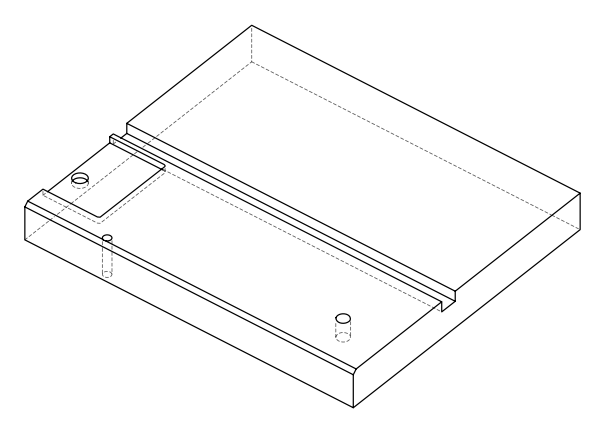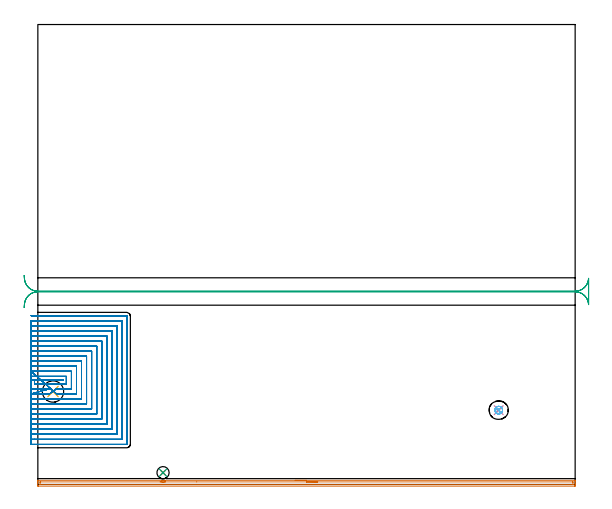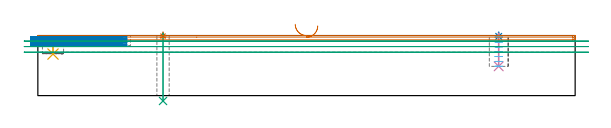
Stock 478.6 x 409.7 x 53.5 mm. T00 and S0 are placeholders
(PLAN: 9 operations, 7 tool changes, 70.4 min)
(1 SPOT_DRILL | STEP1HOLE | NXT0321_9005460120000 | 0.03 min | 1 mm3)
(2 SPOT_DRILL_1 | STEP1POCKET | NXT0321_9005460120000 | 0.03 min | 5 mm3)
(3 DRILL_THROUGH_HOLE_INTO_CENTER | STEP1HOLE | UGT0301_221 | 0.24 min | 4965 mm3)
(4 DRILL_BLIND_HOLE_INTO_CENTER | STEP1POCKET | NXT0301_128 | 0.12 min | 2961 mm3)
(5 INDEXABLE_INSERT_DRILL_BLIND_HOLE_FROM_SOLID | STEP1POCKET_1 | NXT0302_009 | 0.04 min | 4604 mm3)
(6 MILL_ROUGH_BLIND_HOLE_CONTOUR | STEP1POCKET | NXT0201_013 | Spiral | 1 min | 3099 mm3)
(7 AREA_MILL | FG_CHAMFER_SURFACE | UGT0205_001 | 7.84 min | 6471 mm3)
(8 MILL_SLOT | SLOT_PARTIAL_RECTANGULAR | UGT0201_124 | Follow Part, ap 1.5, ae 75% | 54.74 min | 86860 mm3)
(9 MILL_RECTANGULAR_SLOT | SLOT_RECTANGULAR | UGT0201_106 | Follow Part, ap 6, ae 75% | 6.4 min | 172831 mm3)
(TOOL NXT0321_9005460120000 | NC Spot Drill, 142deg, 12mm, Carbide, Uncoated | D12 PA142 FL30 Z2)
(TOOL UGT0301_221 | Twist Drill 10.9 mm | D10.9 PA118 FL92 Z2)
(TOOL NXT0301_128 | Carbide Drill 12mm [861.1-1200-036A1-GP GC34] | D12 PA150 FL37.4 Z2)
(TOOL NXT0302_009 | Index. Insert Drill 19mm [880-D1900L25-05] | D19 PA176 FL95 Z2)
(TOOL NXT0201_013 | ENDMILL 10mm | D10 FL30 Z4)
(TOOL UGT0205_001 | Chamfer Mill 20 x 3 x 45 deg. | D20 FL50 Z2)
(TOOL UGT0201_124 | Carbide End Mill 6.0 | D6 FL15 Z4)
(TOOL UGT0201_106 | End Mill 24 mm | D24 FL25 Z2)
(OP 1 SPOT_DRILL)
G17 G21 G94 G90
T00 M6
G54
G17 G0 G90 X111.5 Y10.5 S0 M3
G43 Z63.5 H0
G94 G81 G98 Z53.031 F250. R56.5
G80
M5
M2
(OP 2 SPOT_DRILL_1)
G17 G21 G94 G90
T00 M6
G54
G17 G0 G90 X410.5 Y66.2 S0 M3
G43 Z63.5 H0
G94 G81 G98 Z52.777 F250. R56.5
G80
M5
M2
(OP 3 DRILL_THROUGH_HOLE_INTO_CENTER)
G17 G21 G94 G90
T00 M6
G54
G17 G0 G90 X111.5 Y10.5 S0 M3
G43 Z63.5 H0
G94 G73 G98 Z-4.775 F250. Q9.712 R55.5
G80
M5
M2
(OP 4 DRILL_BLIND_HOLE_INTO_CENTER)
G17 G21 G94 G90
T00 M6
G54
G17 G0 G90 X410.5 Y66.2 S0 M3
G43 Z63.5 H1
G94 G81 G98 Z26.1 F250. R55.5
G80
M5
M2
(OP 5 INDEXABLE_INSERT_DRILL_BLIND_HOLE_FROM_SOLID)
G17 G21 G94 G90
T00 M6
G54
G17 G0 G90 X13.5 Y82.8 S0 M3
G43 Z63.5 H1
G94 G81 G98 Z37. F250. R46.5
G80
M5
M2
(OP 6 MILL_ROUGH_BLIND_HOLE_CONTOUR)
G17 G21 G94 G90
T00 M6
G54
G17 G0 G90 X410.5 Y66.2 S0 M3
G43 Z63.5 H0
Z52.157
G94 G3 X410.94 Y67.001 R0.522 F250.
X409.589 Y67.635 R1.391
X407.641 Y65.669 R2.25
X409.052 Y63.124 R2.488
X413.576 Y64.752 R3.4
X409.052 Y63.124 R-3.4
X411.314 Y63.938 R1.7
X410.5 Y66.2 R1.7
G0 Z47.814
G3 X410.94 Y67.001 R0.522
X409.589 Y67.635 R1.391
X407.641 Y65.669 R2.25
X409.052 Y63.124 R2.488
X413.576 Y64.752 R3.4
X409.052 Y63.124 R-3.4
X411.314 Y63.938 R1.7
X410.5 Y66.2 R1.7
G0 Z43.471
G3 X410.94 Y67.001 R0.522
X409.589 Y67.635 R1.391
X407.641 Y65.669 R2.25
X409.052 Y63.124 R2.488
X413.576 Y64.752 R3.4
X409.052 Y63.124 R-3.4
X411.314 Y63.938 R1.7
X410.5 Y66.2 R1.7
G0 Z39.129
G3 X410.94 Y67.001 R0.522
X409.589 Y67.635 R1.391
X407.641 Y65.669 R2.25
X409.052 Y63.124 R2.488
X413.576 Y64.752 R3.4
X409.052 Y63.124 R-3.4
X411.314 Y63.938 R1.7
X410.5 Y66.2 R1.7
G0 Z34.786
G3 X410.94 Y67.001 R0.522
X409.589 Y67.635 R1.391
X407.641 Y65.669 R2.25
X409.052 Y63.124 R2.488
X413.576 Y64.752 R3.4
X409.052 Y63.124 R-3.4
X411.314 Y63.938 R1.7
X410.5 Y66.2 R1.7
G0 Z30.443
G3 X410.94 Y67.001 R0.522
X409.589 Y67.635 R1.391
X407.641 Y65.669 R2.25
X409.052 Y63.124 R2.488
X413.576 Y64.752 R3.4
X409.052 Y63.124 R-3.4
X411.314 Y63.938 R1.7
X410.5 Y66.2 R1.7
G0 Z26.1
G3 X410.94 Y67.001 R0.522
X409.589 Y67.635 R1.391
X407.641 Y65.669 R2.25
X409.052 Y63.124 R2.488
X413.576 Y64.752 R3.4
X409.052 Y63.124 R-3.4
X411.314 Y63.938 R1.7
X410.5 Y66.2 R1.7
G0 Z63.5
M5
M2
(OP 7 AREA_MILL)
G17 G21 G94 G90
T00 M6
G54
G17 G0 G90 X229.29 Y3.699 S1061 M3
G43 Z63.5 H0
Z63.498
G94 G1 X229.328 Z62.627 F250.
X229.442 Z61.762
X229.631 Z60.91
X229.893 Z60.078
X230.227 Z59.272
X230.63 Z58.498
X231.099 Z57.763
X231.63 Z57.071
X232.219 Z56.427
X232.862 Z55.838
X233.555 Z55.307
X234.29 Z54.838
X235.064 Z54.435
X235.87 Z54.102
X236.702 Z53.839
X237.554 Z53.65
X238.419 Z53.537
X239.29 Z53.499
X478.421 Y3.7 Z53.5
X478.59 Y3.697 Z53.488
X478.598 Y3.54 Z53.332
X478.6 Y3.376 Z53.176
Y3.12 Z52.92
Y2.417 Z52.212
Y1.188 Z50.984
Y0.661 Z50.455
Y0.046 Z49.841
Y-0.217 Z49.578
Y-0.832 Z48.964
X478.597 Y-1.095 Z48.701
X478.59 Y-1.492 Z48.305
X478.382 Y-1.496 Z48.301
X477.974 Y-1.5 Z48.3
X0.626
X0.218 Y-1.496 Z48.301
X0.01 Y-1.492 Z48.305
X0. Y-1.095 Z48.701
Y0.661 Z50.455
Y2.066 Z51.862
Y2.417 Z52.212
Y3.12 Z52.92
Y3.376 Z53.176
X0.002 Y3.54 Z53.332
X0.01 Y3.697 Z53.488
X0.179 Y3.7 Z53.5
X110.148 Y3.699 Z53.499
X110.245 Y3.695 Z53.492
X110.407 Y3.665 Z53.463
X110.577 Y3.636 Z53.434
X110.628 Y3.627 Z53.426
X110.929 Y3.592 Z53.391
X111.074 Y3.576 Z53.374
X111.179 Y3.569 Z53.367
X111.284 Y3.564 Z53.358
X111.365 Y3.558 Z53.354
X111.409 Y3.555 Z53.351
X111.471 Y3.554 Z53.349
X111.522 Y3.552
X111.637 Y3.558 Z53.352
X111.733 Y3.56 Z53.358
X111.746 Y3.561
X111.969 Y3.577 Z53.376
X112.415 Y3.637 Z53.434
X112.749 Y3.698 Z53.484
X112.804 Y3.699 Z53.486
X113.109 Z53.495
X113.23 Y3.698 Z53.498
X239.29 Y3.699 Z53.499
Y2.284 Z52.084
X476.186 Y2.285 Z52.085
X476.322 Y2.284 Z52.084
X476.547 Y2.279 Z52.079
X476.591 Y2.274 Z52.074
X476.595 Y2.243 Z52.043
X476.598 Y2.209 Z52.009
X476.6 Y2.011 Z51.811
X476.599 Y0.119 Z49.919
X476.596 Y0.011 Z49.811
X476.59 Y-0.06 Z49.74
X476.582 Y-0.079 Z49.721
X476.565 Y-0.081 Z49.719
X476.186 Y-0.085 Z49.715
X476.052 Y-0.086 Z49.714
X2.414 Y-0.085 Z49.715
X2.278 Y-0.084 Z49.716
X2.053 Y-0.079 Z49.721
X2.009 Y-0.074 Z49.726
X2.005 Y-0.043 Z49.757
X2.002 Y-0.009 Z49.791
X2. Y0.189 Z49.989
X2.001 Y2.081 Z51.881
X2.004 Y2.189 Z51.989
X2.01 Y2.26 Z52.06
X2.018 Y2.279 Z52.079
X2.035 Y2.281 Z52.081
X2.414 Y2.285 Z52.085
X2.548 Y2.286 Z52.086
X108.924 Y2.285 Z52.085
X109.683 Y2.28 Z52.08
X109.825 Y2.278 Z52.078
X110.577 Y2.202 Z52.002
X110.819 Y2.179 Z51.979
X111.471 Y2.144 Z51.944
X111.743 Y2.15 Z51.95
X112.365 Y2.197 Z51.997
X113.07 Y2.276 Z52.076
X113.259 Y2.281 Z52.081
X113.395 Y2.283 Z52.083
X141.526 Y2.284 Z52.084
X239.29
X240.162 Z52.122
X241.027 Z52.236
X241.879 Z52.425
X242.711 Z52.687
X243.517 Z53.021
X244.29 Z53.424
X245.026 Z53.893
X245.718 Z54.424
X246.361 Z55.013
X246.951 Z55.656
X247.482 Z56.349
X247.951 Z57.084
X248.353 Z57.858
X248.687 Z58.664
X248.95 Z59.496
X249.138 Z60.348
X249.252 Z61.213
X249.29 Z62.084
G0 Z63.5
M5
M2
(OP 8 MILL_SLOT)
G17 G21 G94 G90
T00 M6
G54
G17 G0 G90 X-6. Y93.3 S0 M3
G43 Z63.637 H0
Z52.332
G94 G1 X-3. F250.
X22.4 F500.
Y92.7
X-3.
Y89.7
X25.4
Y96.3
X-3.
X-6. F250.
Y85.2
X-3.
X7.464 F500.
X10.464 F250.
X-6. Y80.7 F500.
X-3. F250.
X7.353 F500.
X10.353 F250.
X16.534 Y85.2 F500.
X19.534 F250.
X29.9 F500.
Y100.8
X-3.
X-6. F250.
X16.646 Y80.7 F500.
X19.646 F250.
X34.4 F500.
Y105.3
X-3.
X-6. F250.
Y76.2
X-3.
X38.9 F500.
Y109.8
X-3.
X-6. F250.
Y71.7
X-3.
X43.4 F500.
Y114.3
X-3.
X-6. F250.
Y67.2
X-3.
X47.9 F500.
Y118.8
X-3.
X-6. F250.
Y62.7
X-3.
X52.4 F500.
Y123.3
X-3.
X-6. F250.
Y58.2
X-3.
X56.9 F500.
Y127.8
X-3.
X-6. F250.
Y53.7
X-3.
X61.4 F500.
Y132.3
X-3.
X-6. F250.
Y49.2
X-3.
X65.9 F500.
Y136.8
X-3.
X-6. F250.
Y44.7
X-3.
X70.4 F500.
Y141.3
X-3.
X-6. F250.
Y40.2
X-3.
X74.9 F500.
Y145.8
X-3.
X-6. F250.
Y35.7
X-3.
X79.1 F500.
G3 X79.4 Y36. R0.3
G1 Y150.
G3 X79.1 Y150.3 R0.3
G1 X-3.
X-6. F250.
G0 Y93.3 Z51.027
G1 X-3.
X22.4 F500.
Y92.7
X-3.
Y89.7
X25.4
Y96.3
X-3.
X-6. F250.
Y85.2
X-3.
X7.464 F500.
X10.464 F250.
X-6. Y80.7 F500.
X-3. F250.
X7.353 F500.
X10.353 F250.
X16.534 Y85.2 F500.
X19.534 F250.
X29.9 F500.
Y100.8
X-3.
X-6. F250.
X16.646 Y80.7 F500.
X19.646 F250.
X34.4 F500.
Y105.3
X-3.
X-6. F250.
Y76.2
X-3.
X38.9 F500.
Y109.8
X-3.
X-6. F250.
Y71.7
X-3.
X43.4 F500.
Y114.3
X-3.
X-6. F250.
Y67.2
X-3.
X47.9 F500.
Y118.8
X-3.
X-6. F250.
Y62.7
X-3.
X52.4 F500.
Y123.3
X-3.
X-6. F250.
Y58.2
X-3.
X56.9 F500.
Y127.8
X-3.
X-6. F250.
Y53.7
X-3.
X61.4 F500.
Y132.3
X-3.
X-6. F250.
Y49.2
X-3.
X65.9 F500.
Y136.8
X-3.
X-6. F250.
Y44.7
X-3.
X70.4 F500.
Y141.3
X-3.
X-6. F250.
Y40.2
X-3.
X74.9 F500.
Y145.8
X-3.
X-6. F250.
Y35.7
X-3.
X79.1 F500.
G3 X79.4 Y36. R0.3
G1 Y150.
G3 X79.1 Y150.3 R0.3
G1 X-3.
X-6. F250.
G0 Y93.3 Z49.721
G1 X-3.
X22.4 F500.
Y92.7
X-3.
Y89.7
X25.4
Y96.3
X-3.
X-6. F250.
Y85.2
X-3.
X7.464 F500.
X10.464 F250.
X-6. Y80.7 F500.
X-3. F250.
X7.353 F500.
X10.353 F250.
X16.534 Y85.2 F500.
X19.534 F250.
X29.9 F500.
Y100.8
X-3.
X-6. F250.
X16.646 Y80.7 F500.
X19.646 F250.
X34.4 F500.
Y105.3
X-3.
X-6. F250.
Y76.2
X-3.
X38.9 F500.
Y109.8
X-3.
X-6. F250.
Y71.7
X-3.
X43.4 F500.
Y114.3
X-3.
X-6. F250.
Y67.2
X-3.
X47.9 F500.
Y118.8
X-3.
X-6. F250.
Y62.7
X-3.
X52.4 F500.
Y123.3
X-3.
X-6. F250.
Y58.2
X-3.
X56.9 F500.
Y127.8
X-3.
X-6. F250.
Y53.7
X-3.
X61.4 F500.
Y132.3
X-3.
X-6. F250.
Y49.2
X-3.
X65.9 F500.
Y136.8
X-3.
X-6. F250.
Y44.7
X-3.
X70.4 F500.
Y141.3
X-3.
X-6. F250.
Y40.2
X-3.
X74.9 F500.
Y145.8
X-3.
X-6. F250.
Y35.7
X-3.
X79.1 F500.
G3 X79.4 Y36. R0.3
G1 Y150.
G3 X79.1 Y150.3 R0.3
G1 X-3.
X-6. F250.
G0 Y93.3 Z48.416
G1 X-3.
X22.4 F500.
Y92.7
X-3.
Y89.7
X25.4
Y96.3
X-3.
X-6. F250.
Y85.2
X-3.
X7.464 F500.
X10.464 F250.
X-6. Y80.7 F500.
X-3. F250.
X7.353 F500.
X10.353 F250.
X16.534 Y85.2 F500.
X19.534 F250.
X29.9 F500.
Y100.8
X-3.
X-6. F250.
X16.646 Y80.7 F500.
X19.646 F250.
X34.4 F500.
Y105.3
X-3.
X-6. F250.
Y76.2
X-3.
X38.9 F500.
Y109.8
X-3.
X-6. F250.
Y71.7
X-3.
X43.4 F500.
Y114.3
X-3.
X-6. F250.
Y67.2
X-3.
X47.9 F500.
Y118.8
X-3.
X-6. F250.
Y62.7
X-3.
X52.4 F500.
Y123.3
X-3.
X-6. F250.
Y58.2
X-3.
X56.9 F500.
Y127.8
X-3.
X-6. F250.
Y53.7
X-3.
X61.4 F500.
Y132.3
X-3.
X-6. F250.
Y49.2
X-3.
X65.9 F500.
Y136.8
X-3.
X-6. F250.
Y44.7
X-3.
X70.4 F500.
Y141.3
X-3.
X-6. F250.
Y40.2
X-3.
X74.9 F500.
Y145.8
X-3.
X-6. F250.
Y35.7
X-3.
X79.1 F500.
G3 X79.4 Y36. R0.3
G1 Y150.
G3 X79.1 Y150.3 R0.3
G1 X-3.
X-6. F250.
G0 Y93.3 Z47.111
G1 X-3.
X22.4 F500.
Y92.7
X-3.
Y89.7
X25.4
Y96.3
X-3.
X-6. F250.
Y85.2
X-3.
X7.464 F500.
X10.464 F250.
X-6. Y80.7 F500.
X-3. F250.
X7.353 F500.
X10.353 F250.
X16.534 Y85.2 F500.
X19.534 F250.
X29.9 F500.
Y100.8
X-3.
X-6. F250.
X16.646 Y80.7 F500.
X19.646 F250.
X34.4 F500.
Y105.3
X-3.
X-6. F250.
Y76.2
X-3.
X38.9 F500.
Y109.8
X-3.
X-6. F250.
Y71.7
X-3.
X43.4 F500.
Y114.3
X-3.
X-6. F250.
Y67.2
X-3.
X47.9 F500.
Y118.8
X-3.
X-6. F250.
Y62.7
X-3.
X52.4 F500.
Y123.3
X-3.
X-6. F250.
Y58.2
X-3.
X56.9 F500.
Y127.8
X-3.
X-6. F250.
Y53.7
X-3.
X61.4 F500.
Y132.3
X-3.
X-6. F250.
Y49.2
X-3.
X65.9 F500.
Y136.8
X-3.
X-6. F250.
Y44.7
X-3.
X70.4 F500.
Y141.3
X-3.
X-6. F250.
Y40.2
X-3.
X74.9 F500.
Y145.8
X-3.
X-6. F250.
Y35.7
X-3.
X79.1 F500.
G3 X79.4 Y36. R0.3
G1 Y150.
G3 X79.1 Y150.3 R0.3
G1 X-3.
X-6. F250.
G0 Y93.3 Z45.805
G1 X-3.
X22.4 F500.
Y92.7
X-3.
Y89.7
X25.4
Y96.3
X-3.
X-6. F250.
Y85.2
X-3.
X7.464 F500.
X10.464 F250.
X-6. Y80.7 F500.
X-3. F250.
X7.353 F500.
X10.353 F250.
X16.534 Y85.2 F500.
X19.534 F250.
X29.9 F500.
Y100.8
X-3.
X-6. F250.
X16.646 Y80.7 F500.
X19.646 F250.
X34.4 F500.
Y105.3
X-3.
X-6. F250.
Y76.2
X-3.
X38.9 F500.
Y109.8
X-3.
X-6. F250.
Y71.7
X-3.
X43.4 F500.
Y114.3
X-3.
X-6. F250.
Y67.2
X-3.
X47.9 F500.
Y118.8
X-3.
X-6. F250.
Y62.7
X-3.
X52.4 F500.
Y123.3
X-3.
X-6. F250.
Y58.2
X-3.
X56.9 F500.
Y127.8
X-3.
X-6. F250.
Y53.7
X-3.
X61.4 F500.
Y132.3
X-3.
X-6. F250.
Y49.2
X-3.
X65.9 F500.
Y136.8
X-3.
X-6. F250.
Y44.7
X-3.
X70.4 F500.
Y141.3
X-3.
X-6. F250.
Y40.2
X-3.
X74.9 F500.
Y145.8
X-3.
X-6. F250.
Y35.7
X-3.
X79.1 F500.
G3 X79.4 Y36. R0.3
G1 Y150.
G3 X79.1 Y150.3 R0.3
G1 X-3.
X-6. F250.
G0 Y93.3 Z44.5
G1 X-3.
X22.4 F500.
Y92.7
X-3.
Y89.7
X25.4
Y96.3
X-3.
X-6. F250.
Y85.2
X-3.
X7.464 F500.
X10.464 F250.
X-6. Y80.7 F500.
X-3. F250.
X7.353 F500.
X10.353 F250.
X16.534 Y85.2 F500.
X19.534 F250.
X29.9 F500.
Y100.8
X-3.
X-6. F250.
X16.646 Y80.7 F500.
X19.646 F250.
X34.4 F500.
Y105.3
X-3.
X-6. F250.
Y76.2
X-3.
X38.9 F500.
Y109.8
X-3.
X-6. F250.
Y71.7
X-3.
X43.4 F500.
Y114.3
X-3.
X-6. F250.
Y67.2
X-3.
X47.9 F500.
Y118.8
X-3.
X-6. F250.
Y62.7
X-3.
X52.4 F500.
Y123.3
X-3.
X-6. F250.
Y58.2
X-3.
X56.9 F500.
Y127.8
X-3.
X-6. F250.
Y53.7
X-3.
X61.4 F500.
Y132.3
X-3.
X-6. F250.
Y49.2
X-3.
X65.9 F500.
Y136.8
X-3.
X-6. F250.
Y44.7
X-3.
X70.4 F500.
Y141.3
X-3.
X-6. F250.
Y40.2
X-3.
X74.9 F500.
Y145.8
X-3.
X-6. F250.
Y35.7
X-3.
X79.1 F500.
G3 X79.4 Y36. R0.3
G1 Y150.
G3 X79.1 Y150.3 R0.3
G1 X-3.
X-6. F250.
G0 Z63.637
M5
M2
(OP 9 MILL_RECTANGULAR_SLOT)
G17 G21 G94 G90
T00 M6
G54
G17 G0 G90 X-12.182 Y157.555 S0 M3
G43 Z63.637 H0
Z48.567
G94 G1 X-11.97 Y160.548 F250.
G2 X0. Y171.7 R12. F500.
G1 X478.6
G2 X490.59 Y160.19 R12.
G1 Y183.61
G2 X478.6 Y172.1 R12.
G1 X0.
G2 X-11.97 Y183.252 R12.
G1 X-12.182 Y186.245 F250.
G0 Y157.555 Z43.633
G1 X-11.97 Y160.548
G2 X0. Y171.7 R12. F500.
G1 X478.6
G2 X490.59 Y160.19 R12.
G1 Y183.61
G2 X478.6 Y172.1 R12.
G1 X0.
G2 X-11.97 Y183.252 R12.
G1 X-12.182 Y186.245 F250.
G0 Y157.555 Z38.7
G1 X-11.97 Y160.548
G2 X0. Y171.7 R12. F500.
G1 X478.6
G2 X490.59 Y160.19 R12.
G1 Y183.61
G2 X478.6 Y172.1 R12.
G1 X0.
G2 X-11.97 Y183.252 R12.
G1 X-12.182 Y186.245 F250.
G0 Z63.637
M5
M2
